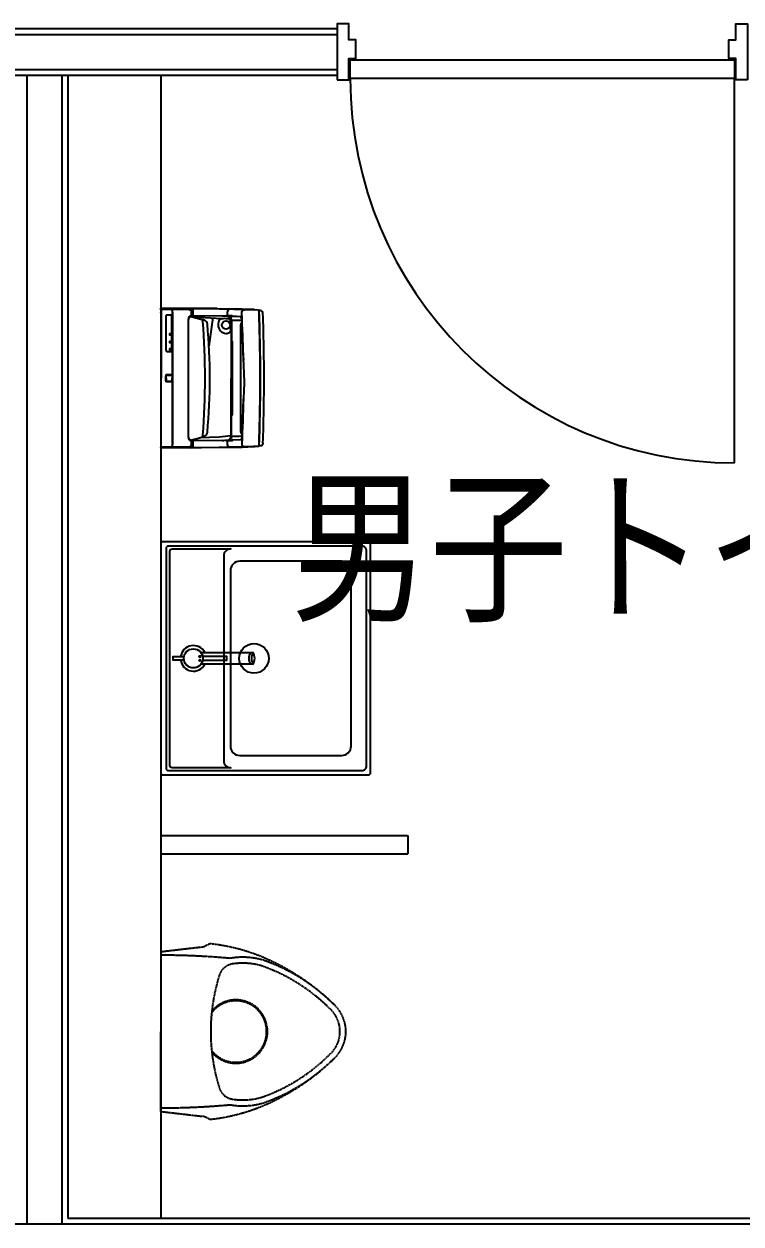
# Model space of a CAD drawing. Header units: millimetres. Extents: x 0 to 181737, y 0 to 59400.
# Drawn here: x 117221 to 118759, y 29192 to 31765 of the extents above; entities that cross this region are included whole.
import ezdxf
from ezdxf.enums import TextEntityAlignment as Align

# ---------------------------------------------------------------- set-up
doc = ezdxf.new("R2010")
doc.units = ezdxf.units.MM
doc.header["$LTSCALE"] = 0.2
doc.linetypes.add('HIDDEN', pattern=[9.525, 6.35, -3.175])
for name, color, linetype in [('A_什器', 9, 'HIDDEN'), ('A_室名', 8, 'Continuous'), ('A_建築', 8, 'Continuous')]:
    doc.layers.add(name, color=color, linetype=linetype)
doc.styles.get("Standard").update_dxf_attribs({"font": 'simplex.shx', "width": 0.8, "bigfont": 'extfont2.shx'})

# ---------------------------------------------------------------- blocks, each defined once
blk = doc.blocks.new('INS-G5IE6')
at = {"color": 0}
for p, q in [((-196, 171.6), (-108.9, 181.7)), ((-95.5, 186.9), (-102.5, 183.6)), ((-196, 171.6), (-198.5, 171.3)), ((-198.5, 171.3), (-198.5, 0)), ((-198.5, -171.3), (-198.5, 0)), ((-196, -171.6), (-198.5, -171.3)), ((-196, -171.6), (-108.9, -181.7)), ((-95.5, -186.9), (-102.5, -183.6))]:
    blk.add_line(p, q, dxfattribs=at)
for centre, radius, start, end in [((-111.3, 201.8), 20.2, 276.6208, 295.641), ((-91.2, 177.8), 10.1, 83.6168, 115.641), ((-134.8, -211.8), 402.1, 65.2161, 83.6168), ((-199.9, -1493.3), 1657, 84.7996, 89.9529), ((-22.6, 2.8), 156.5, 73.2845, 99.9664), ((-39.3, 109.9), 35.4, 98.8438, 162.6558), ((-22.6, 2.8), 143.8, 73.2845, 98.8438), ((-110.8, -226.3), 389, 45.157, 70.6404), ((-110.8, -226.3), 401.6, 45.157, 70.6404), ((-178, -305.3), 505.2, 45.7064, 65.2161), ((312.7, 0), 404.1, 162.6558, 180), ((-37.4, 0), 65.9, 217.9237, 142.0763), ((-37.4, 0), 67.9, 220.6222, 139.3778), ((119.9, 0), 78.6, 0, 45.7064), ((119.9, 0), 66, 0, 48.6236), ((312.7, 0), 404.1, 180, 197.3442), ((119.9, 0), 66, 311.3764, 0), ((119.9, 0), 78.6, 314.2936, 0), ((-110.8, 226.3), 389, 289.3596, 314.843), ((-110.8, 226.3), 401.6, 289.3596, 314.843), ((-178, 305.3), 505.2, 294.7839, 314.2936), ((-39.3, -109.9), 35.4, 197.3442, 261.1562), ((-134.8, 211.8), 402.1, 276.3832, 294.7839), ((-22.6, -2.8), 156.5, 260.0336, 286.7155), ((-22.6, -2.8), 143.8, 261.1562, 286.7155), ((-199.9, 1493.3), 1657, 270.0471, 275.2004), ((-111.3, -201.8), 20.2, 64.359, 83.3792), ((-91.2, -177.8), 10.1, 244.359, 276.3832)]:
    blk.add_arc(centre, radius, start, end, dxfattribs=at)

msp = doc.modelspace()

# ---------------------------------------------------------------- linework, layer by layer
at = {"layer": 'A_什器'}
for points in [[(117514.32, 31652.51), (117514.32, 29205)], [(117514.32, 30025.29), (118044.32, 30025.29), (118044.32, 29985.29), (117514.32, 29985.29)]]:
    msp.add_lwpolyline(points, dxfattribs=at)
at = {"layer": 'A_什器', "linetype": 'Continuous', "lineweight": -3}
for points in [[(117717, 30859.16, -0.0993384), (117713.37, 30858.24, 0.0404198), (117688.82, 30857.03), (117514.82, 30855.51), (117514.97, 30858.03), (117514.96, 31005.51), (117514.95, 31147.74), (117514.94, 31149.4), (117514.94, 31150.14), (117514.92, 31150.77), (117514.91, 31151.29), (117514.9, 31151.74), (117514.89, 31152.13), (117514.87, 31152.45), (117514.86, 31152.68), (117514.85, 31152.84), (117514.84, 31152.93), (117514.83, 31152.97), (117514.82, 31152.98), (117514.82, 31155.5), (117514.71, 31155.49), (117514.61, 31155.46), (117514.51, 31155.4), (117514.43, 31155.32), (117514.37, 31155.22), (117514.33, 31155.11), (117514.32, 31155), (117514.32, 30856.01, 0.4075186), (117514.82, 30855.51)], [(117514.82, 31155.5, 0.4075186), (117514.32, 31155)], [(117514.97, 31152.98, 0.4655447), (117514.32, 31152.48)], [(117564.63, 31153.73), (117514.9, 31154.2, 0.4295239), (117514.33, 31153.77)], [(117717, 31151.85, 0.0993384), (117713.37, 31152.77, -0.0404198), (117688.82, 31153.98), (117514.82, 31155.5), (117514.97, 31152.98), (117514.96, 31005.51)], [(117583.95, 31140.89), (117583.93, 31148.1, 0.1977585), (117582.48, 31152.81, 0.1901388), (117577.85, 31154.31), (117577.09, 31154.04, -0.1546601), (117581.39, 31152.92)], [(117723.85, 31151.66, 0.0003277), (117639.64, 31154), (117579.71, 31154.39), (117577.78, 31154.3)], [(117662.96, 31153.36, 0.4724394), (117657.68, 31148.92)], [(117527.6, 31141.09, 0.419858), (117525.78, 31139.2)], [(117538.37, 31139.2, 0.419858), (117536.55, 31141.09), (117527.6, 31141.09)], [(117575.14, 31152.83, -0.4359368), (117579.85, 31146.95), (117579.85, 31138.99, 0.3410558), (117580.85, 31137.4)], [(117579.43, 31138.62, 0.0851612), (117580.09, 31138.7)], [(117583.3, 31147.94, 0.2370747), (117581.36, 31152.95)], [(117583.16, 31138.73), (117583.2, 31140.58, -0.0568477), (117583.29, 31141.45), (117583.94, 31140.9, -0.2162761), (117583.17, 31139.35)], [(117583.16, 31138.84, 0.3648558), (117585.01, 31136.46)], [(117603.12, 30879.34, 0.155517), (117612.38, 30884.49, 0.1398473), (117614.35, 30889.74, 0.0199696), (117619.79, 31005.51, 0.0199696), (117614.35, 31121.28, 0.1398473), (117612.38, 31126.53, 0.155517), (117603.12, 31131.68)], [(117609.61, 31005.66, 0.0154253), (117604.8, 31127.53)], [(117626.07, 31134.22, 0.1209732), (117625.19, 31131.04), (117617.66, 31074.7)], [(117640.69, 31130.89, 0.1711114), (117637.17, 31119.73, 0.3828488), (117654.26, 31101.44, 0.1102793), (117661.64, 31103.46, 0.2784123), (117664.48, 31109.84), (117664.55, 31127.95, 0.3643425), (117657.81, 31132.95, 0.055026), (117645.46, 31133.06, 0.2123961), (117640.69, 31130.89)], [(117658.4, 31138.1, 0.024327), (117646.81, 31138.56)], [(117687.19, 31136.37, 0.2196687), (117686.39, 31137.21), (117667.78, 31138), (117658.4, 31138.1, -0.2149107), (117657.6, 31139.57), (117657.65, 31148.58)], [(117688.01, 31131.84, 0.0544231), (117687.13, 31136.56, 0.2075373), (117686.34, 31137.56), (117667.42, 31138.52), (117667.46, 31139.28), (117657.6, 31139.73)], [(117659.29, 31139.59, 0.2209884), (117659.96, 31138.06)], [(117665.32, 31129.22, 0.1818669), (117659.94, 31138.08)], [(117666.16, 31129.24, 0.2326389), (117661.88, 31138.06, -0.2218084), (117661.19, 31139.6)], [(117688.12, 31129.15, 0.0195968), (117665.32, 31129.22, 0.3287579), (117664.53, 31128.19)], [(117667.42, 31138.52, 0.2938893), (117667.78, 31138)], [(117688.02, 31131.93, 0.0025041), (117691.66, 31043.81)], [(117693.55, 31005.43, 0.0117152), (117691.58, 31048.51, 0.0066689), (117688.23, 31145.98, -0.4538028), (117694.13, 31152.5)], [(117733.63, 31144.21, 0.4004723), (117727.54, 31150.65), (117725, 31150.9)], [(117725.19, 30863.49, 0.0078915), (117727.76, 31005.51, 0.0078915), (117725.19, 31147.52)], [(117728.27, 31005.51, 0.0075738), (117725.75, 31147.13)], [(117736.05, 31005.51, 0.0078014), (117733.63, 31144.21)], [(117525.78, 31065.1, 0.419858), (117527.6, 31063.22)], [(117527.6, 31063.21), (117536.55, 31063.22, 0.419858), (117538.37, 31065.1)], [(117526.83, 31012.81, 0.414403), (117525.02, 31011), (117525.02, 31000.01, 0.414403), (117526.83, 30998.2)], [(117526.83, 31012.66, 0.4170885), (117525.17, 31010.99)], [(117525.17, 31000.02, 0.4170885), (117526.83, 30998.35)], [(117538.01, 31012.51), (117526.83, 31012.51, 0.4144407), (117525.32, 31011), (117525.32, 31000.01, 0.4144407), (117526.83, 30998.5), (117526.83, 30999.04)], [(117539.41, 31011, 0.4149199), (117538.01, 31012.4), (117526.83, 31012.4, 0.4149199), (117525.43, 31011)], [(117525.43, 31000.01, 0.4149199), (117526.83, 30998.61), (117538.01, 30998.61, 0.4149199), (117539.41, 31000.01)], [(117525.87, 31005.5), (117525.87, 31011, -0.4290383), (117526.88, 31011.96), (117537.97, 31011.96, -0.4290383), (117538.98, 31011), (117538.98, 31005.51)], [(117525.87, 31005.51), (117525.87, 31000.01, 0.4290383), (117526.88, 30999.05), (117537.97, 30999.05, 0.4290383), (117538.98, 31000.01), (117538.98, 31005.5)], [(117538.01, 30998.2), (117526.83, 30998.2), (117526.83, 30998.35), (117538.01, 30998.35), (117538.01, 30998.2, 0.414403), (117539.82, 31000.01), (117539.82, 31011, 0.414403), (117538.01, 31012.81), (117538.01, 31012.66), (117526.83, 31012.66), (117526.83, 31012.81), (117538.01, 31012.81)], [(117539.67, 31010.99, 0.4170885), (117538.01, 31012.66)], [(117538.01, 30999.04), (117538.01, 30998.5, 0.4144407), (117539.52, 31000.01), (117539.52, 31011, 0.4144407), (117538.01, 31012.51), (117538.01, 31011.96)], [(117538.01, 30998.35, 0.4170885), (117539.67, 31000.02)], [(117604.8, 30883.48, 0.0154253), (117609.61, 31005.36)], [(117693.55, 31005.59, -0.0117152), (117691.58, 30962.51, -0.0066689), (117688.23, 30865.03, 0.4538028), (117694.13, 30858.52)], [(117725.75, 30863.88, 0.0075738), (117728.27, 31005.51)], [(117733.63, 30866.8, 0.0078014), (117736.05, 31005.51)], [(117691.66, 30967.2, 0.0025041), (117688.02, 30879.08)], [(117580.85, 30873.62, 0.3410558), (117579.85, 30872.03), (117579.85, 30864.06, -0.4359368), (117575.14, 30858.19)], [(117581.39, 30858.09, -0.1546601), (117577.09, 30856.97), (117577.85, 30856.7, 0.1901388), (117582.48, 30858.2, 0.1977585), (117583.93, 30862.91), (117583.95, 30870.12)], [(117580.09, 30872.31, 0.0851612), (117579.43, 30872.39)], [(117585.01, 30874.56, 0.3648558), (117583.16, 30872.17)], [(117583.16, 30872.28), (117583.2, 30870.44, 0.0568477), (117583.29, 30869.56), (117583.3, 30863.08)], [(117583.29, 30869.56), (117583.94, 30870.12, 0.2162761), (117583.17, 30871.67)], [(117659.94, 30872.93, 0.1818669), (117665.32, 30881.79, -0.26029), (117664.65, 30882.43, -0.0216317), (117639.59, 30879.48), (117598.33, 30877.83)], [(117646.81, 30872.45, 0.024327), (117658.4, 30872.92)], [(117688.01, 30879.18, -0.0544231), (117687.13, 30874.45, -0.2075373), (117686.34, 30873.45), (117667.42, 30872.49), (117667.46, 30871.74), (117657.6, 30871.29)], [(117657.65, 30862.43), (117657.6, 30871.44, -0.2149107), (117658.4, 30872.92), (117667.78, 30873.01, 0.2938893), (117667.42, 30872.49)], [(117659.96, 30872.95, 0.2209884), (117659.29, 30871.43)], [(117666.16, 30881.78, -0.2326389), (117661.88, 30872.95, 0.2218084), (117661.19, 30871.42)], [(117665.32, 30881.79, 0.0195968), (117688.12, 30881.86)], [(117687.19, 30874.65, -0.2196687), (117686.39, 30873.8), (117667.78, 30873.01)], [(117514.32, 30858.53, 0.4655447), (117514.97, 30858.03)], [(117514.33, 30857.25, 0.4295239), (117514.9, 30856.81), (117564.63, 30857.29)], [(117518.32, 30857.36, 0.4707781), (117518.62, 30856.99)], [(117518.63, 30856.99), (117519.52, 30856.99, 0.4707781), (117519.82, 30857.36)], [(117521.82, 30857.39, 0.4707781), (117522.12, 30857.02)], [(117522.13, 30857.02), (117523.02, 30857.02, 0.4707781), (117523.32, 30857.39)], [(117723.85, 30859.36, -0.0003277), (117639.64, 30857.01), (117579.71, 30856.63), (117577.78, 30856.71)], [(117581.36, 30858.07, 0.2370747), (117583.3, 30863.08)], [(117657.68, 30862.09, 0.4724394), (117662.96, 30857.65)], [(117733.63, 30866.8, -0.4004723), (117727.54, 30860.37), (117725, 30860.11)]]:
    msp.add_lwpolyline(points, format="xyb", dxfattribs=at)
for points in [[(117514.32, 31154.1), (117514.33, 31154.2), (117514.36, 31154.3), (117514.39, 31154.36), (117514.44, 31154.42), (117514.49, 31154.47), (117514.56, 31154.52), (117514.64, 31154.56), (117514.72, 31154.58), (117514.82, 31154.59)], [(117514.32, 31152.48), (117514.33, 31152.6), (117514.37, 31152.7), (117514.43, 31152.8), (117514.51, 31152.88), (117514.61, 31152.94), (117514.71, 31152.97), (117514.82, 31152.98)], [(117514.42, 31154.4), (117514.37, 31154.31), (117514.33, 31154.21)], [(117564.57, 31153.74), (117561.56, 31153), (117514.95, 31153.24)], [(117575.5, 31152.76), (117514.97, 31152.98)], [(117534.82, 31155.5), (117635.34, 31155.5)], [(117514.32, 31146.81), (117514.33, 31146.85), (117514.37, 31146.89), (117514.44, 31146.92), (117514.52, 31146.94), (117514.62, 31146.96), (117514.73, 31146.97), (117514.84, 31146.98), (117514.96, 31146.97)], [(117525.78, 31065.1), (117525.78, 31139.17)], [(117538.37, 31065.1), (117538.37, 31139.17)], [(117539.82, 31005.51), (117539.76, 31147.35), (117539.82, 31005.51)], [(117573.79, 30878.91), (117573.67, 31005.51), (117573.79, 31132.11)], [(117574.19, 30878.95), (117574.19, 31132.07), (117573.79, 31132.16)], [(117577.73, 31138.78), (117579.48, 31138.62)], [(117578.15, 31137.9), (117583.53, 31136.85), (117602.92, 31131.74)], [(117647.67, 31138.54), (117583.17, 31139.35), (117579.77, 31138.63)], [(117583.29, 31141.45), (117583.3, 31147.93)], [(117645.46, 31133.06), (117585.01, 31136.69)], [(117665.32, 31129.27), (117665.3, 31005.53)], [(117666.16, 31129.31), (117666.16, 31083.4)], [(117686.04, 30890.09), (117686.04, 31005.51), (117686.04, 31120.93)], [(117688.33, 31123.51), (117686.67, 31123.51)], [(117665.73, 30931.29), (117665.73, 31079.72)], [(117668.56, 30931.28), (117668.56, 31005.51), (117668.56, 31079.74)], [(117525.02, 31011), (117525.17, 31011)], [(117525.02, 31000.01), (117525.17, 31000.01)], [(117525.17, 31000.01), (117525.17, 31011)], [(117525.32, 31011), (117525.87, 31011)], [(117525.32, 31000.01), (117525.87, 31000.01)], [(117525.43, 31000.01), (117525.43, 31011)], [(117525.86, 31000.01), (117525.87, 31005.51)], [(117526.83, 31012.51), (117526.83, 31011.96)], [(117539.52, 31011), (117538.98, 31011)], [(117539.52, 31000.01), (117538.98, 31000.01)], [(117539.41, 31000.01), (117539.41, 31011)], [(117539.82, 31011), (117539.67, 31011)], [(117539.67, 31000.01), (117539.67, 31011)], [(117539.82, 31000.01), (117539.67, 31000.01)], [(117539.82, 31005.51), (117539.76, 30863.66), (117539.82, 31005.5)], [(117665.32, 30881.74), (117665.3, 31005.48)], [(117526.83, 30998.5), (117538.01, 30998.5)], [(117666.16, 30881.71), (117666.16, 30927.62)], [(117574.19, 30880.74), (117573.79, 30880.54)], [(117577.73, 30872.23), (117579.48, 30872.4)], [(117578.15, 30873.11), (117583.53, 30874.17), (117602.92, 30879.28)], [(117647.67, 30872.47), (117583.17, 30871.67), (117579.77, 30872.38)], [(117688.33, 30887.51), (117686.67, 30887.51)], [(117564.57, 30857.28), (117561.56, 30858.02), (117514.95, 30857.78)], [(117575.5, 30858.26), (117514.97, 30858.03)], [(117518.32, 30857.36), (117519.82, 30857.37)], [(117521.82, 30857.38), (117523.32, 30857.4)]]:
    msp.add_lwpolyline(points, dxfattribs=at)
for points in [[(117535.32, 31098.51), (117535.32, 31100.51), (117533.32, 31100.51), (117533.32, 31098.51)], [(117535.32, 31082.51), (117535.32, 31084.51), (117533.32, 31084.51), (117533.32, 31082.51)], [(117535.32, 31066.51), (117535.32, 31068.51), (117533.32, 31068.51), (117533.32, 31066.51)]]:
    msp.add_lwpolyline(points, close=True, dxfattribs=at)
at = {"layer": 'A_什器', "linetype": 'Continuous'}
for points in [[(117514.32, 30650.06), (117514.32, 30160.06, 0.4142136), (117519.32, 30155.06), (117959.32, 30155.06, 0.4142136), (117964.32, 30160.06), (117964.32, 30650.06, 0.4142136), (117959.32, 30655.06), (117519.32, 30655.06, 0.4142136)], [(117525.82, 30640.66), (117525.82, 30169.46, 0.4142136), (117530.82, 30164.46), (117945.62, 30164.46, 0.4142136), (117955.62, 30174.46), (117955.62, 30635.66, 0.4142136), (117945.62, 30645.66), (117530.82, 30645.66, 0.4142136)], [(117533.82, 30175.52), (117533.82, 30634.61, -0.4142136), (117538.82, 30639.61), (117664.32, 30639.61, 0.4142136), (117649.32, 30624.61), (117649.32, 30185.52, 0.4142136), (117664.32, 30170.52), (117538.82, 30170.52, -0.4142136)], [(117683.68, 30613.19, 0.4142136), (117663.68, 30593.19), (117663.68, 30216.94, 0.4142136), (117683.68, 30196.94), (117902.46, 30196.94, 0.4142136), (117922.46, 30216.94), (117922.46, 30593.19, 0.4142136), (117902.46, 30613.19)]]:
    msp.add_lwpolyline(points, format="xyb", close=True, dxfattribs=at)
msp.add_lwpolyline([(117564.04, 30408.06), (117540.14, 30408.06), (117540.14, 30402.06), (117564.04, 30402.06)], dxfattribs=at)
for points in [[(117608.82, 30417.56, 0.744708), (117556.98, 30408.06)], [(117600.57, 30417.56), (117712.45, 30417.56, 0.2706568), (117712.45, 30392.56), (117600.57, 30392.56)], [(117604.43, 30401.06), (117656.12, 30401.06, 0.0501256), (117656.12, 30409.06), (117604.43, 30409.06)], [(117706.61, 30417.56, 0.2706568), (117706.61, 30392.56)], [(117712.45, 30392.56, 0.2706568), (117712.45, 30417.56)], [(117556.98, 30402.06, 0.744708), (117608.82, 30392.56)]]:
    msp.add_lwpolyline(points, format="xyb", dxfattribs=at)
at = {"layer": 'A_什器', "linetype": 'Continuous', "lineweight": -3}
msp.add_circle((117654.32, 31119.51), 8.88, dxfattribs=at)
at = {"layer": 'A_什器', "linetype": 'Continuous'}
for centre, radius in [((117714.32, 30405.06), 31.75), ((117584.32, 30405.06), 20.5), ((117598.32, 30409.06), 1.7), ((117598.32, 30401.06), 1.7)]:
    msp.add_circle(centre, radius, dxfattribs=at)
at = {"layer": 'A_什器', "linetype": 'Continuous', "lineweight": -3}
for centre, major_axis, ratio, start_param, end_param in [((117537.51, 31147.31), (0.02, 5.59), 0.4038952, 4.6771579, 6.2831853), ((117577.6, 31132.1), (0.01, 6.69), 0.5694296, 6.1662714, 7.8539637), ((117578.07, 31131.99), (0.01, 5.91), 0.6564156, 6.0531264, 7.8805805), ((117602.6, 31126.97), (-0.03, -4.81), 0.4612645, 1.6612144, 3.0346455), ((117723.85, 31147.1), (0.01, 4.55), 0.4182143, 4.7183639, 6.2831853), ((117723.85, 31147.1), (-0.01, -4.55), 0.2954572, 1.6633386, 3.1415915), ((117686.66, 31120.93), (0.01, 2.58), 0.2395305, 0, 1.6131711), ((117667.14, 31079.72), (0, 5.78), 0.2448108, 4.7125707, 7.8600469), ((117667.14, 30931.29), (0, -5.78), 0.2448108, 4.7063237, 7.8537999), ((117577.6, 30878.92), (0.01, -6.69), 0.5694296, 4.7124069, 6.3812621), ((117578.07, 30879.03), (0.01, -5.91), 0.6564156, 4.6857901, 6.5132442), ((117602.6, 30884.04), (-0.03, 4.81), 0.4612645, 3.2485398, 4.6219709), ((117686.66, 30890.09), (0.01, -2.58), 0.2395305, 4.6700142, 6.2831853), ((117537.51, 30863.71), (0.02, -5.59), 0.4038952, 0, 1.6060274), ((117723.85, 30863.91), (0.01, -4.55), 0.4182143, 0, 1.5648214), ((117723.85, 30863.91), (-0.01, 4.55), 0.2954572, 3.1415915, 4.6198467)]:
    msp.add_ellipse(centre, major_axis=major_axis, ratio=ratio, start_param=start_param, end_param=end_param, dxfattribs=at)
at = {"layer": 'A_建築'}
for p, q in [((116888.52, 31755), (117892.8, 31755)), ((116888.52, 31655), (117892.8, 31655)), ((117314.8, 31655), (117314.8, 29205)), ((118744.8, 30824), (118744.8, 31648)), ((117314.8, 29205), (119834.8, 29205))]:
    msp.add_line(p, q, dxfattribs=at)
for points in [[(117892.8, 31645), (117917.8, 31645), (117917.8, 31691), (117932.8, 31691), (117932.8, 31731), (117917.8, 31731), (117917.8, 31765), (117892.8, 31765), (117892.8, 31645)], [(118772.8, 31645), (118747.8, 31645), (118747.8, 31691), (118732.8, 31691), (118732.8, 31731), (118747.8, 31731), (118747.8, 31765), (118772.8, 31765), (118772.8, 31645)]]:
    msp.add_lwpolyline(points, dxfattribs=at)
at = {"layer": 'A_建築', "linetype": 'Continuous'}
for points in [[(116888.52, 31742.5), (117892.8, 31742.5)], [(116888.52, 31667.5), (117892.8, 31667.5)], [(117227.3, 31655), (117227.3, 29192.5)], [(117302.3, 31655), (117302.3, 29192.5)], [(114764.8, 29192.5), (121964.8, 29192.5)]]:
    msp.add_lwpolyline(points, dxfattribs=at)
at = {"layer": 'A_建築'}
msp.add_lwpolyline([(118744.8, 31648), (117920.8, 31648), (117920.8, 31688), (118744.8, 31688)], close=True, dxfattribs=at)
msp.add_arc((118744.8, 31648), 824, 180, 270, dxfattribs=at)

# ---------------------------------------------------------------- block references
at = {"layer": 'A_什器'}
msp.add_blockref('INS-G5IE6', (117712.86, 29605.06), dxfattribs=at)

# ---------------------------------------------------------------- texts
at = {"layer": 'A_室名', "width": 0.9}
msp.add_text('男子トイレ', height=300, dxfattribs=at).set_placement((117793.64, 30783.23), align=Align.TOP_LEFT)

doc.saveas('drawing.dxf')
